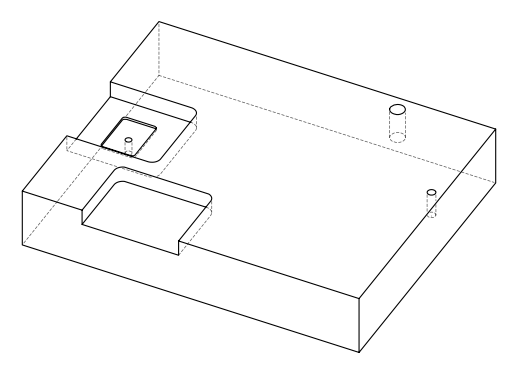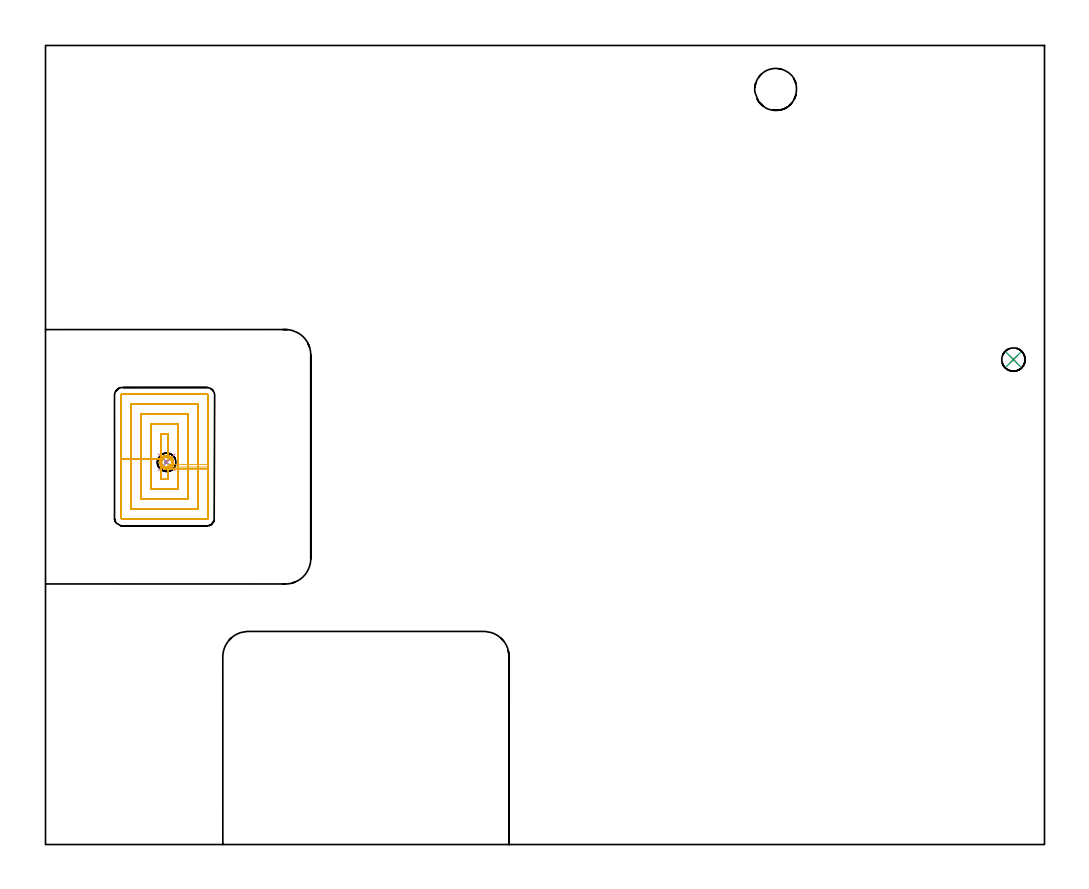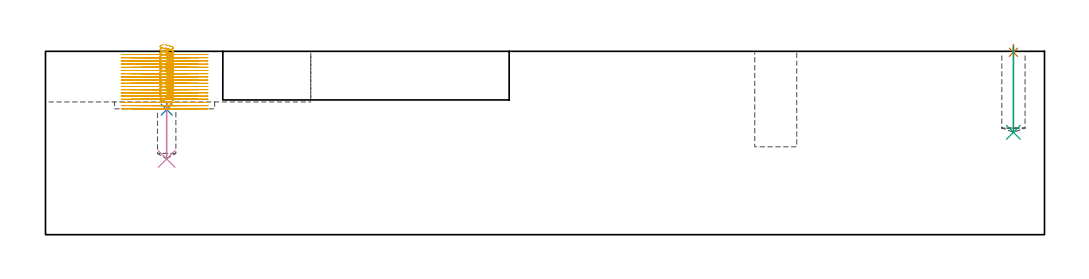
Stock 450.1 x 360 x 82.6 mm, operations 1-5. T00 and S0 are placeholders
(PLAN: 8 operations, 5 tool changes, 47.2 min)
(1 SPOT_DRILL | STEP1POCKET | NXT0321_9005460120000 | 0.03 min | 1 mm3)
(2 SPOT_DRILL_1 | STEP1POCKET_1 | NXT0321_9005460120000 | 0.03 min | 2802 mm3)
(3 DRILL_BLIND_HOLE_INTO_CENTER | STEP1POCKET | NXT0301_076 | 0.16 min | 3033 mm3)
(4 DRILL_BLIND_HOLE_INTO_CENTER_1 | STEP1POCKET_1 | UGT0301_200 | 0.11 min | 1156 mm3)
(5 MILL_RECTANGULAR_POCKET | POCKET_RECTANGULAR_STRAIGHT | NXT0201_008 | Follow Part, ap 1.5, ae 75% | 24.15 min | 69806 mm3)
(6 MILL_SLOT | SLOT_PARTIAL_RECTANGULAR | UGT0201_105 | Follow Part, ap 5.5, ae 75% | 12.59 min | 247063 mm3)
(7 MILL_SLOT_1 | SLOT_PARTIAL_RECTANGULAR_1 | UGT0201_105 | Follow Part, ap 5.5, ae 75% | 9.56 min | 270030 mm3)
(8 MILL_BLIND_HOLE_FROM_SOLID_MATERIAL | STEP1POCKET_2 | NXT0201_012 | Spiral | 0.56 min | 12014 mm3)
(TOOL NXT0321_9005460120000 | NC Spot Drill, 142deg, 12mm, Carbide, Uncoated | D12 PA142 FL30 Z2)
(TOOL NXT0301_076 | Carbide Drill 10.5mm [860.1-1050-032A1-MM 2214] | D10.5 PA140 FL55 Z2)
(TOOL UGT0301_200 | Twist Drill 8.3 mm | D8.3 PA118 FL72 Z2)
(TOOL NXT0201_008 | ENDMILL 6mm [2P460-0600-NA 1630] | D6 FL26 Z6)
(TOOL UGT0201_105 | End Mill 22 mm | D22 FL25 Z2)
(TOOL NXT0201_012 | ENDMILL 16mm [2P460-1600-NA 1630] | D16 FL38 Z6)
(OP 1 SPOT_DRILL)
G17 G21 G94 G90
T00 M6
G54
G17 G0 G90 X436.1 Y218.5 S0 M3
G43 Z92.6 H0
G94 G81 G98 Z82.148 F250. R85.6
G80
M5
M2
(OP 2 SPOT_DRILL_1)
G17 G21 G94 G90
T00 M6
G54
G17 G0 G90 X54.6 Y172.2 S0 M3
G43 Z92.6 H0
G94 G81 G98 Z56.343 F250. R59.7
G80
M5
M2
(OP 3 DRILL_BLIND_HOLE_INTO_CENTER)
G17 G21 G94 G90
T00 M6
G54
G17 G0 G90 X436.1 Y218.5 S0 M3
G43 Z92.6 H1
G94 G81 G98 Z46.1 F250. R84.6
G80
M5
M2
(OP 4 DRILL_BLIND_HOLE_INTO_CENTER_1)
G17 G21 G94 G90
T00 M6
G54
G17 G0 G90 X54.6 Y172.2 S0 M3
G43 Z92.6 H0
G94 G81 G98 Z34.1 F250. R58.7
G80
M5
M2
(OP 5 MILL_RECTANGULAR_POCKET)
G17 G21 G94 G90
T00 M6
G54
G17 G0 G90 X53.058 Y174.764 S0 M3
G43 Z92.6 H1
Z85.6
G94 G1 X52.988 Y174.726 Z85.579 F250.
X52.465 Y174.287 Z85.396
X52.04 Y173.76 Z85.214
X52.029 Y173.743 Z85.209
X51.869 Y173.426 Z85.114
X51.702 Y172.941 Z84.976
X51.623 Y172.495 Z84.855
X51.612 Y172.048 Z84.735
X51.669 Y171.602 Z84.615
X51.798 Y171.157 Z84.49
X52.007 Y170.714 Z84.359
X52.386 Y170.181 Z84.184
X52.411 Y170.153 Z84.174
X52.852 Y169.767 Z84.017
X53.399 Y169.459 Z83.849
X53.729 Y169.331 Z83.754
X54.26 Y169.228 Z83.609
X54.706 Y169.21 Z83.489
X55.175 Y169.263 Z83.363
X55.545 Y169.357 Z83.26
X56.075 Y169.597 Z83.105
X56.439 Y169.832 Z82.989
X56.924 Y170.308 Z82.806
X57.179 Y170.684 Z82.685
X57.402 Y171.157 Z82.545
X57.422 Y171.21 Z82.529
X57.439 Y171.264 Z82.514
X57.516 Y171.5 Z82.448
X57.593 Y172.026 Z82.305
X57.579 Y172.557 Z82.163
X57.474 Y173.078 Z82.021
X57.383 Y173.315 Z81.952
X57.066 Y173.9 Z81.774
X56.968 Y174.037 Z81.729
X56.739 Y174.297 Z81.636
X56.521 Y174.497 Z81.557
X56.13 Y174.778 Z81.428
X55.598 Y175.019 Z81.272
X55.2 Y175.127 Z81.161
Y184.9 F500.
X52.1
Y173.834
G0 X53.852 Y169.307 Z85.6
G1 X54.26 Y169.228 Z85.489 F250.
X54.706 Y169.21 Z85.369
X55.175 Y169.263 Z85.242
X55.545 Y169.357 Z85.14
X56.075 Y169.597 Z84.984
X56.439 Y169.832 Z84.868
X56.924 Y170.308 Z84.686
X57.179 Y170.684 Z84.565
X57.402 Y171.157 Z84.424
X57.422 Y171.21 Z84.409
X57.439 Y171.264 Z84.394
X57.516 Y171.5 Z84.327
X57.593 Y172.026 Z84.185
X57.579 Y172.557 Z84.043
X57.474 Y173.078 Z83.9
X57.383 Y173.315 Z83.832
X57.066 Y173.9 Z83.654
X56.968 Y174.037 Z83.609
X56.739 Y174.297 Z83.516
X56.521 Y174.497 Z83.437
X56.13 Y174.778 Z83.308
X55.598 Y175.019 Z83.151
X55.153 Y175.14 Z83.028
X54.63 Y175.198 Z82.887
X54.572 Z82.871
X54.302 Y175.18 Z82.799
X53.814 Y175.086 Z82.665
X53.338 Y174.913 Z82.53
X52.988 Y174.726 Z82.423
X52.465 Y174.287 Z82.24
X52.04 Y173.76 Z82.059
X52.029 Y173.743 Z82.054
X51.869 Y173.426 Z81.958
X51.702 Y172.941 Z81.821
X51.623 Y172.495 Z81.7
X51.612 Y172.048 Z81.58
X51.669 Y171.602 Z81.459
X51.798 Y171.157 Z81.335
X52.007 Y170.714 Z81.204
X52.1 Y170.583 Z81.161
Y164.5 F500.
X55.2
Y169.269
X59.7
Y189.4
X47.6
Y160.
X59.7
Y169.269
X64.2
Y193.9
X43.1
Y155.5
X64.2
Y169.269
X68.7
Y198.4
X38.6
Y151.
X68.7
Y169.269
X73.2
Y202.4
G3 X72.7 Y202.9 R0.5
G1 X34.6
G3 X34.1 Y202.4 R0.5
G1 Y147.
G3 X34.6 Y146.5 R0.5
G1 X72.7
G3 X73.2 Y147. R0.5
G1 Y169.269
Y170.269
G0 X53.852 Y169.307 Z84.161
G1 X54.26 Y169.228 Z84.05 F250.
X54.706 Y169.21 Z83.93
X55.175 Y169.263 Z83.804
X55.545 Y169.357 Z83.701
X56.075 Y169.597 Z83.545
X56.439 Y169.832 Z83.429
X56.924 Y170.308 Z83.247
X57.179 Y170.684 Z83.126
X57.402 Y171.157 Z82.985
X57.488 Y171.39 Z82.919
X57.588 Y171.952 Z82.766
X57.583 Y172.523 Z82.613
X57.472 Y173.084 Z82.46
X57.383 Y173.315 Z82.393
X57.066 Y173.9 Z82.215
X56.968 Y174.037 Z82.17
X56.739 Y174.297 Z82.077
X56.521 Y174.497 Z81.998
X56.13 Y174.778 Z81.869
X55.598 Y175.019 Z81.712
X55.153 Y175.14 Z81.589
X54.63 Y175.198 Z81.448
X54.571 Z81.432
X54.302 Y175.18 Z81.36
X53.814 Y175.086 Z81.227
X53.338 Y174.913 Z81.091
X52.988 Y174.726 Z80.984
X52.465 Y174.287 Z80.802
X52.04 Y173.76 Z80.62
X52.029 Y173.743 Z80.615
X51.869 Y173.426 Z80.52
X51.702 Y172.941 Z80.382
X51.623 Y172.495 Z80.261
X51.612 Y172.048 Z80.141
X51.669 Y171.602 Z80.021
X51.798 Y171.157 Z79.896
X52.007 Y170.714 Z79.765
X52.1 Y170.583 Z79.722
Y164.5 F500.
X55.2
Y169.269
G0 X53.058 Y174.764 Z84.161
G1 X52.988 Y174.726 Z84.14 F250.
X52.465 Y174.287 Z83.957
X52.04 Y173.76 Z83.775
X52.029 Y173.743 Z83.77
X51.869 Y173.426 Z83.675
X51.702 Y172.941 Z83.537
X51.623 Y172.495 Z83.416
X51.612 Y172.048 Z83.296
X51.669 Y171.602 Z83.176
X51.798 Y171.157 Z83.052
X52.007 Y170.714 Z82.92
X52.386 Y170.181 Z82.745
X52.411 Y170.153 Z82.735
X52.852 Y169.767 Z82.578
X53.399 Y169.459 Z82.41
X53.729 Y169.331 Z82.315
X54.26 Y169.228 Z82.17
X54.706 Y169.21 Z82.05
X55.175 Y169.263 Z81.924
X55.545 Y169.357 Z81.822
X56.075 Y169.597 Z81.666
X56.439 Y169.832 Z81.55
X56.924 Y170.308 Z81.368
X57.179 Y170.684 Z81.246
X57.402 Y171.157 Z81.106
X57.488 Y171.39 Z81.039
X57.588 Y171.952 Z80.886
X57.583 Y172.523 Z80.733
X57.472 Y173.084 Z80.58
X57.383 Y173.315 Z80.514
X57.066 Y173.9 Z80.335
X56.968 Y174.037 Z80.29
X56.739 Y174.297 Z80.197
X56.521 Y174.497 Z80.118
X56.13 Y174.778 Z79.989
X55.598 Y175.019 Z79.833
X55.2 Y175.127 Z79.722
Y184.9 F500.
X52.1
Y173.834
X47.6
Y160.
X59.7
Y189.4
X47.6
Y173.834
X43.1
Y155.5
X64.2
Y193.9
X43.1
Y173.834
X38.6
Y151.
X68.7
Y198.4
X38.6
Y173.834
X34.1
Y147.
G3 X34.6 Y146.5 R0.5
G1 X72.7
G3 X73.2 Y147. R0.5
G1 Y202.4
G3 X72.7 Y202.9 R0.5
G1 X34.6
G3 X34.1 Y202.4 R0.5
G1 Y173.834
Y172.834
G0 X53.852 Y169.307 Z82.722
G1 X54.26 Y169.228 Z82.611 F250.
X54.706 Y169.21 Z82.491
X55.175 Y169.263 Z82.365
X55.545 Y169.357 Z82.262
X56.075 Y169.597 Z82.107
X56.439 Y169.832 Z81.99
X56.924 Y170.308 Z81.808
X57.179 Y170.684 Z81.687
X57.402 Y171.157 Z81.547
X57.488 Y171.39 Z81.48
X57.588 Y171.952 Z81.327
X57.583 Y172.523 Z81.174
X57.472 Y173.084 Z81.021
X57.383 Y173.315 Z80.954
X57.066 Y173.9 Z80.776
X56.968 Y174.037 Z80.731
X56.739 Y174.297 Z80.638
X56.521 Y174.497 Z80.559
X56.13 Y174.778 Z80.43
X55.598 Y175.019 Z80.274
X55.153 Y175.14 Z80.15
X54.63 Y175.198 Z80.009
X54.571 Z79.993
X54.302 Y175.18 Z79.921
X53.814 Y175.086 Z79.788
X53.338 Y174.913 Z79.652
X52.988 Y174.726 Z79.546
X52.465 Y174.287 Z79.363
X52.04 Y173.76 Z79.181
X52.029 Y173.743 Z79.176
X51.869 Y173.426 Z79.081
X51.702 Y172.941 Z78.943
X51.623 Y172.495 Z78.822
X51.612 Y172.048 Z78.702
X51.669 Y171.602 Z78.582
X51.798 Y171.157 Z78.458
X52.007 Y170.714 Z78.326
X52.1 Y170.583 Z78.283
Y164.5 F500.
X55.2
Y169.269
G0 X53.058 Y174.764 Z82.722
G1 X52.988 Y174.726 Z82.701 F250.
X52.465 Y174.287 Z82.518
X52.04 Y173.76 Z82.336
X52.029 Y173.743 Z82.331
X51.869 Y173.426 Z82.236
X51.702 Y172.941 Z82.098
X51.623 Y172.495 Z81.977
X51.612 Y172.048 Z81.857
X51.669 Y171.602 Z81.737
X51.798 Y171.157 Z81.613
X52.007 Y170.714 Z81.481
X52.386 Y170.181 Z81.306
X52.411 Y170.153 Z81.296
X52.852 Y169.767 Z81.139
X53.399 Y169.459 Z80.971
X53.729 Y169.331 Z80.876
X54.26 Y169.228 Z80.731
X54.706 Y169.21 Z80.611
X55.175 Y169.263 Z80.485
X55.545 Y169.357 Z80.383
X56.075 Y169.597 Z80.227
X56.439 Y169.832 Z80.111
X56.924 Y170.308 Z79.929
X57.179 Y170.684 Z79.807
X57.402 Y171.157 Z79.667
X57.488 Y171.39 Z79.6
X57.588 Y171.952 Z79.447
X57.583 Y172.523 Z79.294
X57.472 Y173.084 Z79.141
X57.383 Y173.315 Z79.075
X57.066 Y173.9 Z78.897
X56.968 Y174.037 Z78.851
X56.739 Y174.297 Z78.759
X56.521 Y174.497 Z78.679
X56.13 Y174.778 Z78.55
X55.598 Y175.019 Z78.394
X55.2 Y175.127 Z78.283
Y184.9 F500.
X52.1
Y173.834
X47.6
Y160.
X59.7
Y189.4
X47.6
Y173.834
X43.1
Y155.5
X64.2
Y193.9
X43.1
Y173.834
X38.6
Y151.
X68.7
Y198.4
X38.6
Y173.834
X34.1
Y147.
G3 X34.6 Y146.5 R0.5
G1 X72.7
G3 X73.2 Y147. R0.5
G1 Y202.4
G3 X72.7 Y202.9 R0.5
G1 X34.6
G3 X34.1 Y202.4 R0.5
G1 Y173.834
Y172.834
G0 X53.852 Y169.307 Z81.283
G1 X54.26 Y169.228 Z81.172 F250.
X54.706 Y169.21 Z81.052
X55.175 Y169.263 Z80.926
X55.545 Y169.357 Z80.823
X56.075 Y169.597 Z80.668
X56.439 Y169.832 Z80.552
X56.924 Y170.308 Z80.37
X57.179 Y170.684 Z80.248
X57.402 Y171.157 Z80.108
X57.488 Y171.39 Z80.041
X57.588 Y171.952 Z79.888
X57.583 Y172.523 Z79.735
X57.472 Y173.084 Z79.582
X57.383 Y173.315 Z79.516
X57.066 Y173.9 Z79.337
X56.968 Y174.037 Z79.292
X56.739 Y174.297 Z79.199
X56.521 Y174.497 Z79.12
X56.13 Y174.778 Z78.991
X55.598 Y175.019 Z78.835
X55.153 Y175.14 Z78.711
X54.63 Y175.198 Z78.57
X54.572 Z78.554
X54.302 Y175.18 Z78.482
X53.814 Y175.086 Z78.349
X53.338 Y174.913 Z78.213
X52.988 Y174.726 Z78.107
X52.465 Y174.287 Z77.924
X52.04 Y173.76 Z77.742
X52.029 Y173.743 Z77.737
X51.869 Y173.426 Z77.642
X51.702 Y172.941 Z77.504
X51.623 Y172.495 Z77.383
X51.612 Y172.048 Z77.263
X51.669 Y171.602 Z77.143
X51.798 Y171.157 Z77.019
X52.007 Y170.714 Z76.887
X52.1 Y170.583 Z76.844
Y164.5 F500.
X55.2
Y169.269
G0 X53.058 Y174.764 Z81.283
G1 X52.988 Y174.726 Z81.262 F250.
X52.465 Y174.287 Z81.079
X52.04 Y173.76 Z80.898
X52.029 Y173.743 Z80.892
X51.869 Y173.426 Z80.797
X51.702 Y172.941 Z80.66
X51.623 Y172.495 Z80.538
X51.612 Y172.048 Z80.419
X51.669 Y171.602 Z80.298
X51.798 Y171.157 Z80.174
X52.007 Y170.714 Z80.042
X52.386 Y170.181 Z79.867
X52.411 Y170.153 Z79.857
X52.852 Y169.767 Z79.7
X53.399 Y169.459 Z79.532
X53.729 Y169.331 Z79.437
X54.26 Y169.228 Z79.292
X54.706 Y169.21 Z79.173
X55.175 Y169.263 Z79.046
X55.545 Y169.357 Z78.944
X56.075 Y169.597 Z78.788
X56.439 Y169.832 Z78.672
X56.924 Y170.308 Z78.49
X57.179 Y170.684 Z78.368
X57.402 Y171.157 Z78.228
X57.488 Y171.39 Z78.162
X57.588 Y171.952 Z78.008
X57.583 Y172.523 Z77.855
X57.472 Y173.084 Z77.702
X57.383 Y173.315 Z77.636
X57.066 Y173.9 Z77.458
X56.968 Y174.037 Z77.413
X56.739 Y174.297 Z77.32
X56.521 Y174.497 Z77.24
X56.13 Y174.778 Z77.111
X55.598 Y175.019 Z76.955
X55.2 Y175.127 Z76.844
Y184.9 F500.
X52.1
Y173.834
X47.6
Y160.
X59.7
Y189.4
X47.6
Y173.834
X43.1
Y155.5
X64.2
Y193.9
X43.1
Y173.834
X38.6
Y151.
X68.7
Y198.4
X38.6
Y173.834
X34.1
Y147.
G3 X34.6 Y146.5 R0.5
G1 X72.7
G3 X73.2 Y147. R0.5
G1 Y202.4
G3 X72.7 Y202.9 R0.5
G1 X34.6
G3 X34.1 Y202.4 R0.5
G1 Y173.834
Y172.834
G0 X53.058 Y174.764 Z79.844
G1 X52.988 Y174.726 Z79.823 F250.
X52.465 Y174.287 Z79.64
X52.04 Y173.76 Z79.459
X52.029 Y173.743 Z79.453
X51.869 Y173.426 Z79.358
X51.702 Y172.941 Z79.221
X51.623 Y172.495 Z79.099
X51.612 Y172.048 Z78.98
X51.669 Y171.602 Z78.859
X51.798 Y171.157 Z78.735
X52.007 Y170.714 Z78.604
X52.386 Y170.181 Z78.428
X52.411 Y170.153 Z78.418
X52.852 Y169.767 Z78.261
X53.399 Y169.459 Z78.093
X53.729 Y169.331 Z77.998
X54.26 Y169.228 Z77.853
X54.706 Y169.21 Z77.734
X55.175 Y169.263 Z77.607
X55.545 Y169.357 Z77.505
X56.075 Y169.597 Z77.349
X56.439 Y169.832 Z77.233
X56.924 Y170.308 Z77.051
X57.179 Y170.684 Z76.929
X57.402 Y171.157 Z76.789
X57.488 Y171.39 Z76.723
X57.588 Y171.952 Z76.57
X57.583 Y172.523 Z76.416
X57.472 Y173.084 Z76.263
X57.383 Y173.315 Z76.197
X57.066 Y173.9 Z76.019
X56.968 Y174.037 Z75.974
X56.739 Y174.297 Z75.881
X56.521 Y174.497 Z75.802
X56.13 Y174.778 Z75.672
X55.598 Y175.019 Z75.516
X55.2 Y175.127 Z75.405
Y184.9 F500.
X52.1
Y173.834
G0 X53.852 Y169.307 Z79.844
G1 X54.26 Y169.228 Z79.733 F250.
X54.706 Y169.21 Z79.613
X55.175 Y169.263 Z79.487
X55.545 Y169.357 Z79.385
X56.075 Y169.597 Z79.229
X56.439 Y169.832 Z79.113
X56.924 Y170.308 Z78.931
X57.179 Y170.684 Z78.809
X57.402 Y171.157 Z78.669
X57.488 Y171.39 Z78.602
X57.588 Y171.952 Z78.449
X57.583 Y172.523 Z78.296
X57.472 Y173.084 Z78.143
X57.383 Y173.315 Z78.077
X57.066 Y173.9 Z77.899
X56.968 Y174.037 Z77.853
X56.739 Y174.297 Z77.761
X56.521 Y174.497 Z77.681
X56.13 Y174.778 Z77.552
X55.598 Y175.019 Z77.396
X55.153 Y175.14 Z77.272
X54.63 Y175.198 Z77.131
X54.572 Z77.116
X54.302 Y175.18 Z77.043
X53.814 Y175.086 Z76.91
X53.338 Y174.913 Z76.774
X52.988 Y174.726 Z76.668
X52.465 Y174.287 Z76.485
X52.04 Y173.76 Z76.304
X52.029 Y173.743 Z76.298
X51.869 Y173.426 Z76.203
X51.702 Y172.941 Z76.066
X51.623 Y172.495 Z75.944
X51.612 Y172.048 Z75.824
X51.669 Y171.602 Z75.704
X51.798 Y171.157 Z75.58
X52.007 Y170.714 Z75.448
X52.1 Y170.583 Z75.405
Y164.5 F500.
X55.2
Y169.269
X59.7
Y189.4
X47.6
Y160.
X59.7
Y169.269
X64.2
Y193.9
X43.1
Y155.5
X64.2
Y169.269
X68.7
Y198.4
X38.6
Y151.
X68.7
Y169.269
X73.2
Y202.4
G3 X72.7 Y202.9 R0.5
G1 X34.6
G3 X34.1 Y202.4 R0.5
G1 Y147.
G3 X34.6 Y146.5 R0.5
G1 X72.7
G3 X73.2 Y147. R0.5
G1 Y169.269
Y170.269
G0 X53.852 Y169.307 Z78.405
G1 X54.26 Y169.228 Z78.294 F250.
X54.706 Y169.21 Z78.174
X55.175 Y169.263 Z78.048
X55.545 Y169.357 Z77.946
X56.075 Y169.597 Z77.79
X56.439 Y169.832 Z77.674
X56.924 Y170.308 Z77.492
X57.179 Y170.684 Z77.37
X57.402 Y171.157 Z77.23
X57.488 Y171.39 Z77.164
X57.588 Y171.952 Z77.01
X57.583 Y172.523 Z76.857
X57.472 Y173.084 Z76.704
X57.383 Y173.315 Z76.638
X57.066 Y173.9 Z76.46
X56.968 Y174.037 Z76.414
X56.739 Y174.297 Z76.322
X56.521 Y174.497 Z76.242
X56.13 Y174.778 Z76.113
X55.598 Y175.019 Z75.957
X55.153 Y175.14 Z75.833
X54.629 Y175.198 Z75.692
X54.573 Z75.677
X54.302 Y175.18 Z75.604
X53.814 Y175.086 Z75.471
X53.338 Y174.913 Z75.335
X52.988 Y174.726 Z75.229
X52.465 Y174.287 Z75.046
X52.04 Y173.76 Z74.865
X52.029 Y173.743 Z74.859
X51.869 Y173.426 Z74.764
X51.702 Y172.941 Z74.627
X51.623 Y172.495 Z74.505
X51.612 Y172.048 Z74.386
X51.669 Y171.602 Z74.265
X51.798 Y171.157 Z74.141
X52.007 Y170.714 Z74.01
X52.1 Y170.583 Z73.967
Y164.5 F500.
X55.2
Y169.269
G0 X53.058 Y174.764 Z78.405
G1 X52.988 Y174.726 Z78.384 F250.
X52.465 Y174.287 Z78.201
X52.04 Y173.76 Z78.02
X52.029 Y173.743 Z78.014
X51.869 Y173.426 Z77.919
X51.702 Y172.941 Z77.782
X51.623 Y172.495 Z77.66
X51.612 Y172.048 Z77.541
X51.669 Y171.602 Z77.42
X51.798 Y171.157 Z77.296
X52.007 Y170.714 Z77.165
X52.386 Y170.181 Z76.99
X52.411 Y170.153 Z76.98
X52.852 Y169.767 Z76.823
X53.399 Y169.459 Z76.654
X53.729 Y169.331 Z76.559
X54.26 Y169.228 Z76.414
X54.706 Y169.21 Z76.295
X55.175 Y169.263 Z76.168
X55.545 Y169.357 Z76.066
X56.075 Y169.597 Z75.91
X56.439 Y169.832 Z75.794
X56.924 Y170.308 Z75.612
X57.179 Y170.684 Z75.49
X57.402 Y171.157 Z75.35
X57.488 Y171.39 Z75.284
X57.588 Y171.952 Z75.131
X57.583 Y172.523 Z74.978
X57.472 Y173.084 Z74.824
X57.383 Y173.315 Z74.758
X57.066 Y173.9 Z74.58
X56.968 Y174.037 Z74.535
X56.739 Y174.297 Z74.442
X56.521 Y174.497 Z74.363
X56.13 Y174.778 Z74.234
X55.598 Y175.019 Z74.077
X55.2 Y175.127 Z73.967
Y184.9 F500.
X52.1
Y173.834
X47.6
Y160.
X59.7
Y189.4
X47.6
Y173.834
X43.1
Y155.5
X64.2
Y193.9
X43.1
Y173.834
X38.6
Y151.
X68.7
Y198.4
X38.6
Y173.834
X34.1
Y147.
G3 X34.6 Y146.5 R0.5
G1 X72.7
G3 X73.2 Y147. R0.5
G1 Y202.4
G3 X72.7 Y202.9 R0.5
G1 X34.6
G3 X34.1 Y202.4 R0.5
G1 Y173.834
Y172.834
G0 X53.852 Y169.307 Z76.967
G1 X54.26 Y169.228 Z76.855 F250.
X54.706 Y169.21 Z76.736
X55.175 Y169.263 Z76.609
X55.545 Y169.357 Z76.507
X56.075 Y169.597 Z76.351
X56.439 Y169.832 Z76.235
X56.924 Y170.308 Z76.053
X57.179 Y170.684 Z75.931
X57.402 Y171.157 Z75.791
X57.488 Y171.39 Z75.725
X57.588 Y171.952 Z75.572
X57.583 Y172.523 Z75.418
X57.472 Y173.084 Z75.265
X57.383 Y173.315 Z75.199
X57.066 Y173.9 Z75.021
X56.968 Y174.037 Z74.976
X56.739 Y174.297 Z74.883
X56.521 Y174.497 Z74.804
X56.13 Y174.778 Z74.674
X55.598 Y175.019 Z74.518
X55.153 Y175.14 Z74.394
X54.627 Y175.198 Z74.253
X54.575 Y175.199 Z74.239
X54.302 Y175.18 Z74.165
X53.814 Y175.086 Z74.032
X53.338 Y174.913 Z73.896
X52.988 Y174.726 Z73.79
X52.465 Y174.287 Z73.607
X52.04 Y173.76 Z73.426
X52.029 Y173.743 Z73.42
X51.869 Y173.426 Z73.325
X51.702 Y172.941 Z73.188
X51.623 Y172.495 Z73.066
X51.612 Y172.048 Z72.947
X51.669 Y171.602 Z72.826
X51.798 Y171.157 Z72.702
X52.007 Y170.714 Z72.571
X52.1 Y170.583 Z72.528
Y164.5 F500.
X55.2
Y169.269
G0 X53.058 Y174.764 Z76.967
G1 X52.988 Y174.726 Z76.945 F250.
X52.465 Y174.287 Z76.762
X52.04 Y173.76 Z76.581
X52.029 Y173.743 Z76.575
X51.869 Y173.426 Z76.48
X51.702 Y172.941 Z76.343
X51.623 Y172.495 Z76.222
X51.612 Y172.048 Z76.102
X51.669 Y171.602 Z75.981
X51.798 Y171.157 Z75.857
X52.007 Y170.714 Z75.726
X52.386 Y170.181 Z75.551
X52.411 Y170.153 Z75.541
X52.852 Y169.767 Z75.384
X53.399 Y169.459 Z75.215
X53.729 Y169.331 Z75.121
X54.26 Y169.228 Z74.976
X54.706 Y169.21 Z74.856
X55.175 Y169.263 Z74.729
X55.545 Y169.357 Z74.627
X56.075 Y169.597 Z74.471
X56.439 Y169.832 Z74.355
X56.924 Y170.308 Z74.173
X57.179 Y170.684 Z74.051
X57.402 Y171.157 Z73.911
X57.488 Y171.39 Z73.845
X57.588 Y171.952 Z73.692
X57.583 Y172.523 Z73.539
X57.472 Y173.084 Z73.386
X57.383 Y173.315 Z73.319
X57.066 Y173.9 Z73.141
X56.968 Y174.037 Z73.096
X56.739 Y174.297 Z73.003
X56.521 Y174.497 Z72.924
X56.13 Y174.778 Z72.795
X55.598 Y175.019 Z72.638
X55.2 Y175.127 Z72.528
Y184.9 F500.
X52.1
Y173.834
X47.6
Y160.
X59.7
Y189.4
X47.6
Y173.834
X43.1
Y155.5
X64.2
Y193.9
X43.1
Y173.834
X38.6
Y151.
X68.7
Y198.4
X38.6
Y173.834
X34.1
Y147.
G3 X34.6 Y146.5 R0.5
G1 X72.7
G3 X73.2 Y147. R0.5
G1 Y202.4
G3 X72.7 Y202.9 R0.5
G1 X34.6
G3 X34.1 Y202.4 R0.5
G1 Y173.834
Y172.834
G0 X53.852 Y169.307 Z75.528
G1 X54.26 Y169.228 Z75.416 F250.
X54.706 Y169.21 Z75.297
X55.175 Y169.263 Z75.17
X55.545 Y169.357 Z75.068
X56.075 Y169.597 Z74.912
X56.439 Y169.832 Z74.796
X56.924 Y170.308 Z74.614
X57.179 Y170.684 Z74.492
X57.402 Y171.157 Z74.352
X57.488 Y171.39 Z74.286
X57.588 Y171.952 Z74.133
X57.583 Y172.523 Z73.98
X57.472 Y173.084 Z73.826
X57.383 Y173.315 Z73.76
X57.066 Y173.9 Z73.582
X56.968 Y174.037 Z73.537
X56.739 Y174.297 Z73.444
X56.521 Y174.497 Z73.365
X56.13 Y174.778 Z73.235
X55.598 Y175.019 Z73.079
X55.153 Y175.14 Z72.955
X54.626 Y175.199 Z72.813
X54.576 Z72.8
X54.302 Y175.18 Z72.726
X53.814 Y175.086 Z72.593
X53.338 Y174.913 Z72.457
X52.988 Y174.726 Z72.351
X52.465 Y174.287 Z72.168
X52.04 Y173.76 Z71.987
X52.029 Y173.743 Z71.981
X51.869 Y173.426 Z71.886
X51.702 Y172.941 Z71.749
X51.623 Y172.495 Z71.627
X51.612 Y172.048 Z71.508
X51.669 Y171.602 Z71.387
X51.798 Y171.157 Z71.263
X52.007 Y170.714 Z71.132
X52.1 Y170.583 Z71.089
Y164.5 F500.
X55.2
Y169.269
G0 X53.058 Y174.764 Z75.528
G1 X52.988 Y174.726 Z75.506 F250.
X52.465 Y174.287 Z75.323
X52.04 Y173.76 Z75.142
X52.029 Y173.743 Z75.137
X51.869 Y173.426 Z75.041
X51.702 Y172.941 Z74.904
X51.623 Y172.495 Z74.783
X51.612 Y172.048 Z74.663
X51.669 Y171.602 Z74.542
X51.798 Y171.157 Z74.418
X52.007 Y170.714 Z74.287
X52.386 Y170.181 Z74.112
X52.411 Y170.153 Z74.102
X52.852 Y169.767 Z73.945
X53.399 Y169.459 Z73.777
X53.729 Y169.331 Z73.682
X54.26 Y169.228 Z73.537
X54.706 Y169.21 Z73.417
X55.175 Y169.263 Z73.291
X55.545 Y169.357 Z73.188
X56.075 Y169.597 Z73.032
X56.439 Y169.832 Z72.916
X56.924 Y170.308 Z72.734
X57.179 Y170.684 Z72.613
X57.402 Y171.157 Z72.472
X57.488 Y171.39 Z72.406
X57.588 Y171.952 Z72.253
X57.583 Y172.523 Z72.1
X57.472 Y173.084 Z71.947
X57.383 Y173.315 Z71.88
X57.066 Y173.9 Z71.702
X56.968 Y174.037 Z71.657
X56.739 Y174.297 Z71.564
X56.521 Y174.497 Z71.485
X56.13 Y174.778 Z71.356
X55.598 Y175.019 Z71.199
X55.2 Y175.127 Z71.089
Y184.9 F500.
X52.1
Y173.834
X47.6
Y160.
X59.7
Y189.4
X47.6
Y173.834
X43.1
Y155.5
X64.2
Y193.9
X43.1
Y173.834
X38.6
Y151.
X68.7
Y198.4
X38.6
Y173.834
X34.1
Y147.
G3 X34.6 Y146.5 R0.5
G1 X72.7
G3 X73.2 Y147. R0.5
G1 Y202.4
G3 X72.7 Y202.9 R0.5
G1 X34.6
G3 X34.1 Y202.4 R0.5
G1 Y173.834
Y172.834
G0 X53.852 Y169.307 Z74.089
G1 X54.26 Y169.228 Z73.978 F250.
X54.706 Y169.21 Z73.858
X55.175 Y169.263 Z73.731
X55.545 Y169.357 Z73.629
X56.075 Y169.597 Z73.473
X56.439 Y169.832 Z73.357
X56.924 Y170.308 Z73.175
X57.179 Y170.684 Z73.053
X57.402 Y171.157 Z72.913
X57.488 Y171.39 Z72.847
X57.588 Y171.952 Z72.694
X57.583 Y172.523 Z72.541
X57.472 Y173.084 Z72.388
X57.383 Y173.315 Z72.321
X57.066 Y173.9 Z72.143
X56.968 Y174.037 Z72.098
X56.739 Y174.297 Z72.005
X56.521 Y174.497 Z71.926
X56.13 Y174.778 Z71.797
X55.598 Y175.019 Z71.64
X55.153 Y175.14 Z71.517
X54.629 Y175.198 Z71.375
X54.572 Z71.36
X54.302 Y175.18 Z71.287
X53.814 Y175.086 Z71.154
X53.338 Y174.913 Z71.019
X52.988 Y174.726 Z70.912
X52.465 Y174.287 Z70.729
X52.04 Y173.76 Z70.548
X52.029 Y173.743 Z70.543
X51.869 Y173.426 Z70.447
X51.702 Y172.941 Z70.31
X51.623 Y172.495 Z70.189
X51.612 Y172.048 Z70.069
X51.669 Y171.602 Z69.948
X51.798 Y171.157 Z69.824
X52.007 Y170.714 Z69.693
X52.1 Y170.583 Z69.65
Y164.5 F500.
X55.2
Y169.269
G0 X53.058 Y174.764 Z74.089
G1 X52.988 Y174.726 Z74.067 F250.
X52.465 Y174.287 Z73.885
X52.04 Y173.76 Z73.703
X52.029 Y173.743 Z73.698
X51.869 Y173.426 Z73.602
X51.702 Y172.941 Z73.465
X51.623 Y172.495 Z73.344
X51.612 Y172.048 Z73.224
X51.669 Y171.602 Z73.104
X51.798 Y171.157 Z72.979
X52.007 Y170.714 Z72.848
X52.386 Y170.181 Z72.673
X52.411 Y170.153 Z72.663
X52.852 Y169.767 Z72.506
X53.399 Y169.459 Z72.338
X53.729 Y169.331 Z72.243
X54.26 Y169.228 Z72.098
X54.706 Y169.21 Z71.978
X55.175 Y169.263 Z71.852
X55.545 Y169.357 Z71.749
X56.075 Y169.597 Z71.594
X56.439 Y169.832 Z71.477
X56.924 Y170.308 Z71.295
X57.179 Y170.684 Z71.174
X57.402 Y171.157 Z71.034
X57.488 Y171.39 Z70.967
X57.588 Y171.952 Z70.814
X57.583 Y172.523 Z70.661
X57.472 Y173.084 Z70.508
X57.383 Y173.315 Z70.441
X57.066 Y173.9 Z70.263
X56.968 Y174.037 Z70.218
X56.739 Y174.297 Z70.125
X56.521 Y174.497 Z70.046
X56.13 Y174.778 Z69.917
X55.598 Y175.019 Z69.76
X55.2 Y175.127 Z69.65
Y184.9 F500.
X52.1
Y173.834
X47.6
Y160.
X59.7
Y189.4
X47.6
Y173.834
X43.1
Y155.5
X64.2
Y193.9
X43.1
Y173.834
X38.6
Y151.
X68.7
Y198.4
X38.6
Y173.834
X34.1
Y147.
G3 X34.6 Y146.5 R0.5
G1 X72.7
G3 X73.2 Y147. R0.5
G1 Y202.4
G3 X72.7 Y202.9 R0.5
G1 X34.6
G3 X34.1 Y202.4 R0.5
G1 Y173.834
Y172.834
G0 X53.852 Y169.307 Z72.65
G1 X54.26 Y169.228 Z72.539 F250.
X54.706 Y169.21 Z72.419
X55.175 Y169.263 Z72.292
X55.545 Y169.357 Z72.19
X56.075 Y169.597 Z72.034
X56.439 Y169.832 Z71.918
X56.924 Y170.308 Z71.736
X57.179 Y170.684 Z71.615
X57.402 Y171.157 Z71.474
X57.488 Y171.39 Z71.408
X57.588 Y171.952 Z71.255
X57.583 Y172.523 Z71.102
X57.472 Y173.084 Z70.949
X57.383 Y173.315 Z70.882
X57.066 Y173.9 Z70.704
X56.968 Y174.037 Z70.659
X56.739 Y174.297 Z70.566
X56.521 Y174.497 Z70.487
X56.13 Y174.778 Z70.358
X55.598 Y175.019 Z70.201
X55.153 Y175.14 Z70.078
X54.63 Y175.198 Z69.937
X54.572 Z69.921
X54.302 Y175.18 Z69.849
X53.814 Y175.086 Z69.715
X53.338 Y174.913 Z69.58
X52.988 Y174.726 Z69.473
X52.465 Y174.287 Z69.291
X52.04 Y173.76 Z69.109
X52.029 Y173.743 Z69.104
X51.869 Y173.426 Z69.008
X51.702 Y172.941 Z68.871
X51.623 Y172.495 Z68.75
X51.612 Y172.048 Z68.63
X51.669 Y171.602 Z68.51
X51.798 Y171.157 Z68.385
X52.007 Y170.714 Z68.254
X52.1 Y170.583 Z68.211
Y164.5 F500.
X55.2
Y169.269
G0 X53.058 Y174.764 Z72.65
G1 X52.988 Y174.726 Z72.629 F250.
X52.465 Y174.287 Z72.446
X52.04 Y173.76 Z72.264
X52.029 Y173.743 Z72.259
X51.869 Y173.426 Z72.164
X51.702 Y172.941 Z72.026
X51.623 Y172.495 Z71.905
X51.612 Y172.048 Z71.785
X51.669 Y171.602 Z71.665
X51.798 Y171.157 Z71.54
X52.007 Y170.714 Z71.409
X52.386 Y170.181 Z71.234
X52.411 Y170.153 Z71.224
X52.852 Y169.767 Z71.067
X53.399 Y169.459 Z70.899
X53.729 Y169.331 Z70.804
X54.26 Y169.228 Z70.659
X54.706 Y169.21 Z70.539
X55.175 Y169.263 Z70.413
X55.545 Y169.357 Z70.31
X56.075 Y169.597 Z70.155
X56.439 Y169.832 Z70.039
X56.924 Y170.308 Z69.857
X57.179 Y170.684 Z69.735
X57.402 Y171.157 Z69.595
X57.488 Y171.39 Z69.528
X57.588 Y171.952 Z69.375
X57.583 Y172.523 Z69.222
X57.472 Y173.084 Z69.069
X57.383 Y173.315 Z69.003
X57.066 Y173.9 Z68.824
X56.968 Y174.037 Z68.779
X56.739 Y174.297 Z68.686
X56.521 Y174.497 Z68.607
X56.13 Y174.778 Z68.478
X55.598 Y175.019 Z68.322
X55.2 Y175.127 Z68.211
Y184.9 F500.
X52.1
Y173.834
X47.6
Y160.
X59.7
Y189.4
X47.6
Y173.834
X43.1
Y155.5
X64.2
Y193.9
X43.1
Y173.834
X38.6
Y151.
X68.7
Y198.4
X38.6
Y173.834
X34.1
Y147.
G3 X34.6 Y146.5 R0.5
G1 X72.7
G3 X73.2 Y147. R0.5
G1 Y202.4
G3 X72.7 Y202.9 R0.5
G1 X34.6
G3 X34.1 Y202.4 R0.5
G1 Y173.834
Y172.834
G0 X53.852 Y169.307 Z71.211
G1 X54.26 Y169.228 Z71.1 F250.
X54.706 Y169.21 Z70.98
X55.175 Y169.263 Z70.854
X55.545 Y169.357 Z70.751
X56.075 Y169.597 Z70.595
X56.439 Y169.832 Z70.479
X56.924 Y170.308 Z70.297
X57.179 Y170.684 Z70.176
X57.402 Y171.157 Z70.036
X57.488 Y171.39 Z69.969
X57.588 Y171.952 Z69.816
X57.583 Y172.523 Z69.663
X57.472 Y173.084 Z69.51
X57.383 Y173.315 Z69.443
X57.066 Y173.9 Z69.265
X56.968 Y174.037 Z69.22
X56.739 Y174.297 Z69.127
X56.521 Y174.497 Z69.048
X56.13 Y174.778 Z68.919
X55.598 Y175.019 Z68.762
X55.153 Y175.14 Z68.639
X54.63 Y175.198 Z68.498
X54.572 Z68.482
X54.302 Y175.18 Z68.41
X53.814 Y175.086 Z68.277
X53.338 Y174.913 Z68.141
X52.988 Y174.726 Z68.035
X52.465 Y174.287 Z67.852
X52.04 Y173.76 Z67.67
X52.029 Y173.743 Z67.665
X51.869 Y173.426 Z67.57
X51.702 Y172.941 Z67.432
X51.623 Y172.495 Z67.311
X51.612 Y172.048 Z67.191
X51.669 Y171.602 Z67.071
X51.798 Y171.157 Z66.946
X52.007 Y170.714 Z66.815
X52.1 Y170.583 Z66.772
Y164.5 F500.
X55.2
Y169.269
G0 X53.058 Y174.764 Z71.211
G1 X52.988 Y174.726 Z71.19 F250.
X52.465 Y174.287 Z71.007
X52.04 Y173.76 Z70.825
X52.029 Y173.743 Z70.82
X51.869 Y173.426 Z70.725
X51.702 Y172.941 Z70.587
X51.623 Y172.495 Z70.466
X51.612 Y172.048 Z70.346
X51.669 Y171.602 Z70.226
X51.798 Y171.157 Z70.102
X52.007 Y170.714 Z69.97
X52.386 Y170.181 Z69.795
X52.411 Y170.153 Z69.785
X52.852 Y169.767 Z69.628
X53.399 Y169.459 Z69.46
X53.729 Y169.331 Z69.365
X54.26 Y169.228 Z69.22
X54.706 Y169.21 Z69.1
X55.175 Y169.263 Z68.974
X55.545 Y169.357 Z68.872
X56.075 Y169.597 Z68.716
X56.439 Y169.832 Z68.6
X56.924 Y170.308 Z68.418
X57.179 Y170.684 Z68.296
X57.402 Y171.157 Z68.156
X57.488 Y171.39 Z68.089
X57.588 Y171.952 Z67.936
X57.583 Y172.523 Z67.783
X57.472 Y173.084 Z67.63
X57.383 Y173.315 Z67.564
X57.066 Y173.9 Z67.385
X56.968 Y174.037 Z67.34
X56.739 Y174.297 Z67.248
X56.521 Y174.497 Z67.168
X56.13 Y174.778 Z67.039
X55.598 Y175.019 Z66.883
X55.2 Y175.127 Z66.772
Y184.9 F500.
X52.1
Y173.834
X47.6
Y160.
X59.7
Y189.4
X47.6
Y173.834
X43.1
Y155.5
X64.2
Y193.9
X43.1
Y173.834
X38.6
Y151.
X68.7
Y198.4
X38.6
Y173.834
X34.1
Y147.
G3 X34.6 Y146.5 R0.5
G1 X72.7
G3 X73.2 Y147. R0.5
G1 Y202.4
G3 X72.7 Y202.9 R0.5
G1 X34.6
G3 X34.1 Y202.4 R0.5
G1 Y173.834
Y172.834
G0 X53.852 Y169.307 Z69.772
G1 X54.26 Y169.228 Z69.661 F250.
X54.706 Y169.21 Z69.541
X55.175 Y169.263 Z69.415
X55.545 Y169.357 Z69.312
X56.075 Y169.597 Z69.157
X56.439 Y169.832 Z69.041
X56.924 Y170.308 Z68.858
X57.179 Y170.684 Z68.737
X57.402 Y171.157 Z68.597
X57.488 Y171.39 Z68.53
X57.588 Y171.952 Z68.377
X57.583 Y172.523 Z68.224
X57.472 Y173.084 Z68.071
X57.383 Y173.315 Z68.004
X57.066 Y173.9 Z67.826
X56.968 Y174.037 Z67.781
X56.739 Y174.297 Z67.688
X56.521 Y174.497 Z67.609
X56.13 Y174.778 Z67.48
X55.598 Y175.019 Z67.324
X55.153 Y175.14 Z67.2
X54.63 Y175.198 Z67.059
X54.572 Z67.043
X54.302 Y175.18 Z66.971
X53.814 Y175.086 Z66.838
X53.338 Y174.913 Z66.702
X52.988 Y174.726 Z66.596
X52.465 Y174.287 Z66.413
X52.04 Y173.76 Z66.231
X52.029 Y173.743 Z66.226
X51.869 Y173.426 Z66.131
X51.702 Y172.941 Z65.993
X51.623 Y172.495 Z65.872
X51.612 Y172.048 Z65.752
X51.669 Y171.602 Z65.632
X51.798 Y171.157 Z65.508
X52.007 Y170.714 Z65.376
X52.1 Y170.583 Z65.333
Y164.5 F500.
X55.2
Y169.269
G0 X53.058 Y174.764 Z69.772
G1 X52.988 Y174.726 Z69.751 F250.
X52.465 Y174.287 Z69.568
X52.04 Y173.76 Z69.387
X52.029 Y173.743 Z69.381
X51.869 Y173.426 Z69.286
X51.702 Y172.941 Z69.148
X51.623 Y172.495 Z69.027
X51.612 Y172.048 Z68.907
X51.669 Y171.602 Z68.787
X51.798 Y171.157 Z68.663
X52.007 Y170.714 Z68.531
X52.386 Y170.181 Z68.356
X52.411 Y170.153 Z68.346
X52.852 Y169.767 Z68.189
X53.399 Y169.459 Z68.021
X53.729 Y169.331 Z67.926
X54.26 Y169.228 Z67.781
X54.706 Y169.21 Z67.661
X55.175 Y169.263 Z67.535
X55.545 Y169.357 Z67.433
X56.075 Y169.597 Z67.277
X56.439 Y169.832 Z67.161
X56.924 Y170.308 Z66.979
X57.179 Y170.684 Z66.857
X57.402 Y171.157 Z66.717
X57.488 Y171.39 Z66.651
X57.588 Y171.952 Z66.497
X57.583 Y172.523 Z66.344
X57.472 Y173.084 Z66.191
X57.383 Y173.315 Z66.125
X57.066 Y173.9 Z65.947
X56.968 Y174.037 Z65.901
X56.739 Y174.297 Z65.809
X56.521 Y174.497 Z65.729
X56.13 Y174.778 Z65.6
X55.598 Y175.019 Z65.444
X55.2 Y175.127 Z65.333
Y184.9 F500.
X52.1
Y173.834
X47.6
Y160.
X59.7
Y189.4
X47.6
Y173.834
X43.1
Y155.5
X64.2
Y193.9
X43.1
Y173.834
X38.6
Y151.
X68.7
Y198.4
X38.6
Y173.834
X34.1
Y147.
G3 X34.6 Y146.5 R0.5
G1 X72.7
G3 X73.2 Y147. R0.5
G1 Y202.4
G3 X72.7 Y202.9 R0.5
G1 X34.6
G3 X34.1 Y202.4 R0.5
G1 Y173.834
Y172.834
G0 X53.852 Y169.307 Z68.333
G1 X54.26 Y169.228 Z68.222 F250.
X54.706 Y169.21 Z68.102
X55.175 Y169.263 Z67.976
X55.545 Y169.357 Z67.874
X56.075 Y169.597 Z67.718
X56.439 Y169.832 Z67.602
X56.924 Y170.308 Z67.42
X57.179 Y170.684 Z67.298
X57.402 Y171.157 Z67.158
X57.488 Y171.39 Z67.091
X57.588 Y171.952 Z66.938
X57.583 Y172.523 Z66.785
X57.472 Y173.084 Z66.632
X57.383 Y173.315 Z66.566
X57.066 Y173.9 Z66.387
X56.968 Y174.037 Z66.342
X56.739 Y174.297 Z66.249
X56.521 Y174.497 Z66.17
X56.13 Y174.778 Z66.041
X55.598 Y175.019 Z65.885
X55.153 Y175.14 Z65.761
X54.63 Y175.198 Z65.62
X54.572 Z65.604
X54.302 Y175.18 Z65.532
X53.814 Y175.086 Z65.399
X53.338 Y174.913 Z65.263
X52.988 Y174.726 Z65.157
X52.465 Y174.287 Z64.974
X52.04 Y173.76 Z64.793
X52.029 Y173.743 Z64.787
X51.869 Y173.426 Z64.692
X51.702 Y172.941 Z64.554
X51.623 Y172.495 Z64.433
X51.612 Y172.048 Z64.313
X51.669 Y171.602 Z64.193
X51.798 Y171.157 Z64.069
X52.007 Y170.714 Z63.937
X52.1 Y170.583 Z63.894
Y164.5 F500.
X55.2
Y169.269
G0 X53.058 Y174.764 Z68.333
G1 X52.988 Y174.726 Z68.312 F250.
X52.465 Y174.287 Z68.129
X52.04 Y173.76 Z67.948
X52.029 Y173.743 Z67.942
X51.869 Y173.426 Z67.847
X51.702 Y172.941 Z67.71
X51.623 Y172.495 Z67.588
X51.612 Y172.048 Z67.469
X51.669 Y171.602 Z67.348
X51.798 Y171.157 Z67.224
X52.007 Y170.714 Z67.092
X52.386 Y170.181 Z66.917
X52.411 Y170.153 Z66.907
X52.852 Y169.767 Z66.75
X53.399 Y169.459 Z66.582
X53.729 Y169.331 Z66.487
X54.26 Y169.228 Z66.342
X54.706 Y169.21 Z66.223
X55.175 Y169.263 Z66.096
X55.545 Y169.357 Z65.994
X56.075 Y169.597 Z65.838
X56.439 Y169.832 Z65.722
X56.924 Y170.308 Z65.54
X57.179 Y170.684 Z65.418
X57.402 Y171.157 Z65.278
X57.488 Y171.39 Z65.212
X57.588 Y171.952 Z65.059
X57.583 Y172.523 Z64.905
X57.472 Y173.084 Z64.752
X57.383 Y173.315 Z64.686
X57.066 Y173.9 Z64.508
X56.968 Y174.037 Z64.463
X56.739 Y174.297 Z64.37
X56.521 Y174.497 Z64.29
X56.13 Y174.778 Z64.161
X55.598 Y175.019 Z64.005
X55.2 Y175.127 Z63.894
Y184.9 F500.
X52.1
Y173.834
X47.6
Y160.
X59.7
Y189.4
X47.6
Y173.834
X43.1
Y155.5
X64.2
Y193.9
X43.1
Y173.834
X38.6
Y151.
X68.7
Y198.4
X38.6
Y173.834
X34.1
Y147.
G3 X34.6 Y146.5 R0.5
G1 X72.7
G3 X73.2 Y147. R0.5
G1 Y202.4
G3 X72.7 Y202.9 R0.5
G1 X34.6
G3 X34.1 Y202.4 R0.5
G1 Y173.834
Y172.834
G0 X53.852 Y169.307 Z66.894
G1 X54.26 Y169.228 Z66.783 F250.
X54.706 Y169.21 Z66.663
X55.175 Y169.263 Z66.537
X55.545 Y169.357 Z66.435
X56.075 Y169.597 Z66.279
X56.439 Y169.832 Z66.163
X56.924 Y170.308 Z65.981
X57.179 Y170.684 Z65.859
X57.402 Y171.157 Z65.719
X57.488 Y171.39 Z65.652
X57.588 Y171.952 Z65.499
X57.583 Y172.523 Z65.346
X57.472 Y173.084 Z65.193
X57.383 Y173.315 Z65.127
X57.066 Y173.9 Z64.949
X56.968 Y174.037 Z64.903
X56.739 Y174.297 Z64.811
X56.521 Y174.497 Z64.731
X56.13 Y174.778 Z64.602
X55.598 Y175.019 Z64.446
X55.153 Y175.14 Z64.322
X54.63 Y175.198 Z64.181
X54.572 Z64.166
X54.302 Y175.18 Z64.093
X53.814 Y175.086 Z63.96
X53.338 Y174.913 Z63.824
X52.988 Y174.726 Z63.718
X52.465 Y174.287 Z63.535
X52.04 Y173.76 Z63.354
X52.029 Y173.743 Z63.348
X51.869 Y173.426 Z63.253
X51.702 Y172.941 Z63.116
X51.623 Y172.495 Z62.994
X51.612 Y172.048 Z62.875
X51.669 Y171.602 Z62.754
X51.798 Y171.157 Z62.63
X52.007 Y170.714 Z62.498
X52.1 Y170.583 Z62.456
Y164.5 F500.
X55.2
Y169.269
G0 X53.058 Y174.764 Z66.894
G1 X52.988 Y174.726 Z66.873 F250.
X52.465 Y174.287 Z66.69
X52.04 Y173.76 Z66.509
X52.029 Y173.743 Z66.503
X51.869 Y173.426 Z66.408
X51.702 Y172.941 Z66.271
X51.623 Y172.495 Z66.149
X51.612 Y172.048 Z66.03
X51.669 Y171.602 Z65.909
X51.798 Y171.157 Z65.785
X52.007 Y170.714 Z65.654
X52.386 Y170.181 Z65.478
X52.411 Y170.153 Z65.469
X52.852 Y169.767 Z65.311
X53.399 Y169.459 Z65.143
X53.729 Y169.331 Z65.048
X54.26 Y169.228 Z64.903
X54.706 Y169.21 Z64.784
X55.175 Y169.263 Z64.657
X55.545 Y169.357 Z64.555
X56.075 Y169.597 Z64.399
X56.439 Y169.832 Z64.283
X56.924 Y170.308 Z64.101
X57.179 Y170.684 Z63.979
X57.402 Y171.157 Z63.839
X57.488 Y171.39 Z63.773
X57.588 Y171.952 Z63.62
X57.583 Y172.523 Z63.467
X57.472 Y173.084 Z63.313
X57.383 Y173.315 Z63.247
X57.066 Y173.9 Z63.069
X56.968 Y174.037 Z63.024
X56.739 Y174.297 Z62.931
X56.521 Y174.497 Z62.852
X56.13 Y174.778 Z62.722
X55.598 Y175.019 Z62.566
X55.2 Y175.127 Z62.456
Y184.9 F500.
X52.1
Y173.834
X47.6
Y160.
X59.7
Y189.4
X47.6
Y173.834
X43.1
Y155.5
X64.2
Y193.9
X43.1
Y173.834
X38.6
Y151.
X68.7
Y198.4
X38.6
Y173.834
X34.1
Y147.
G3 X34.6 Y146.5 R0.5
G1 X72.7
G3 X73.2 Y147. R0.5
G1 Y202.4
G3 X72.7 Y202.9 R0.5
G1 X34.6
G3 X34.1 Y202.4 R0.5
G1 Y173.834
Y172.834
G0 X53.058 Y174.764 Z65.456
G1 X52.988 Y174.726 Z65.434 F250.
X52.465 Y174.287 Z65.251
X52.04 Y173.76 Z65.07
X52.029 Y173.743 Z65.064
X51.869 Y173.426 Z64.969
X51.702 Y172.941 Z64.832
X51.623 Y172.495 Z64.71
X51.612 Y172.048 Z64.591
X51.669 Y171.602 Z64.47
X51.798 Y171.157 Z64.346
X52.007 Y170.714 Z64.215
X52.386 Y170.181 Z64.04
X52.411 Y170.153 Z64.03
X52.852 Y169.767 Z63.873
X53.399 Y169.459 Z63.704
X53.729 Y169.331 Z63.609
X54.26 Y169.228 Z63.465
X54.706 Y169.21 Z63.345
X55.175 Y169.263 Z63.218
X55.545 Y169.357 Z63.116
X56.075 Y169.597 Z62.96
X56.439 Y169.832 Z62.844
X56.924 Y170.308 Z62.662
X57.179 Y170.684 Z62.54
X57.402 Y171.157 Z62.4
X57.488 Y171.39 Z62.334
X57.588 Y171.952 Z62.181
X57.583 Y172.523 Z62.028
X57.472 Y173.084 Z61.875
X57.383 Y173.315 Z61.808
X57.066 Y173.9 Z61.63
X56.968 Y174.037 Z61.585
X56.739 Y174.297 Z61.492
X56.521 Y174.497 Z61.413
X56.13 Y174.778 Z61.284
X55.598 Y175.019 Z61.127
X55.2 Y175.127 Z61.017
Y184.9 F500.
X52.1
Y173.834
G0 X53.852 Y169.307 Z65.456
G1 X54.26 Y169.228 Z65.344 F250.
X54.706 Y169.21 Z65.225
X55.175 Y169.263 Z65.098
X55.545 Y169.357 Z64.996
X56.075 Y169.597 Z64.84
X56.439 Y169.832 Z64.724
X56.924 Y170.308 Z64.542
X57.179 Y170.684 Z64.42
X57.402 Y171.157 Z64.28
X57.488 Y171.39 Z64.214
X57.588 Y171.952 Z64.06
X57.583 Y172.523 Z63.907
X57.472 Y173.084 Z63.754
X57.383 Y173.315 Z63.688
X57.066 Y173.9 Z63.51
X56.968 Y174.037 Z63.465
X56.739 Y174.297 Z63.372
X56.521 Y174.497 Z63.292
X56.13 Y174.778 Z63.163
X55.598 Y175.019 Z63.007
X55.153 Y175.14 Z62.883
X54.628 Y175.198 Z62.742
X54.573 Z62.727
X54.302 Y175.18 Z62.654
X53.814 Y175.086 Z62.521
X53.338 Y174.913 Z62.385
X52.988 Y174.726 Z62.279
X52.465 Y174.287 Z62.096
X52.04 Y173.76 Z61.915
X52.029 Y173.743 Z61.909
X51.869 Y173.426 Z61.814
X51.702 Y172.941 Z61.677
X51.623 Y172.495 Z61.555
X51.612 Y172.048 Z61.436
X51.669 Y171.602 Z61.315
X51.798 Y171.157 Z61.191
X52.007 Y170.714 Z61.06
X52.1 Y170.583 Z61.017
Y164.5 F500.
X55.2
Y169.269
X59.7
Y189.4
X47.6
Y160.
X59.7
Y169.269
X64.2
Y193.9
X43.1
Y155.5
X64.2
Y169.269
X68.7
Y198.4
X38.6
Y151.
X68.7
Y169.269
X73.2
Y202.4
G3 X72.7 Y202.9 R0.5
G1 X34.6
G3 X34.1 Y202.4 R0.5
G1 Y147.
G3 X34.6 Y146.5 R0.5
G1 X72.7
G3 X73.2 Y147. R0.5
G1 Y169.269
Y170.269
G0 X53.852 Y169.307 Z64.017
G1 X54.26 Y169.228 Z63.905 F250.
X54.706 Y169.21 Z63.786
X55.175 Y169.263 Z63.659
X55.545 Y169.357 Z63.557
X56.075 Y169.597 Z63.401
X56.439 Y169.832 Z63.285
X56.924 Y170.308 Z63.103
X57.179 Y170.684 Z62.981
X57.402 Y171.157 Z62.841
X57.488 Y171.39 Z62.775
X57.588 Y171.952 Z62.622
X57.583 Y172.523 Z62.468
X57.472 Y173.084 Z62.315
X57.383 Y173.315 Z62.249
X57.066 Y173.9 Z62.071
X56.968 Y174.037 Z62.026
X56.739 Y174.297 Z61.933
X56.521 Y174.497 Z61.854
X56.13 Y174.778 Z61.724
X55.598 Y175.019 Z61.568
X55.153 Y175.14 Z61.444
X54.627 Y175.198 Z61.303
X54.575 Y175.199 Z61.289
X54.302 Y175.18 Z61.215
X53.814 Y175.086 Z61.082
X53.338 Y174.913 Z60.946
X52.988 Y174.726 Z60.84
X52.465 Y174.287 Z60.657
X52.04 Y173.76 Z60.476
X52.029 Y173.743 Z60.47
X51.869 Y173.426 Z60.375
X51.702 Y172.941 Z60.238
X51.623 Y172.495 Z60.116
X51.612 Y172.048 Z59.997
X51.669 Y171.602 Z59.876
X51.798 Y171.157 Z59.752
X52.007 Y170.714 Z59.621
X52.1 Y170.583 Z59.578
Y164.5 F500.
X55.2
Y169.269
G0 X53.058 Y174.764 Z64.017
G1 X52.988 Y174.726 Z63.995 F250.
X52.465 Y174.287 Z63.812
X52.04 Y173.76 Z63.631
X52.029 Y173.743 Z63.625
X51.869 Y173.426 Z63.53
X51.702 Y172.941 Z63.393
X51.623 Y172.495 Z63.272
X51.612 Y172.048 Z63.152
X51.669 Y171.602 Z63.031
X51.798 Y171.157 Z62.907
X52.007 Y170.714 Z62.776
X52.386 Y170.181 Z62.601
X52.411 Y170.153 Z62.591
X52.852 Y169.767 Z62.434
X53.399 Y169.459 Z62.265
X53.729 Y169.331 Z62.171
X54.26 Y169.228 Z62.026
X54.706 Y169.21 Z61.906
X55.175 Y169.263 Z61.779
X55.545 Y169.357 Z61.677
X56.075 Y169.597 Z61.521
X56.439 Y169.832 Z61.405
X56.924 Y170.308 Z61.223
X57.179 Y170.684 Z61.102
X57.402 Y171.157 Z60.961
X57.488 Y171.39 Z60.895
X57.588 Y171.952 Z60.742
X57.583 Y172.523 Z60.589
X57.472 Y173.084 Z60.436
X57.383 Y173.315 Z60.369
X57.066 Y173.9 Z60.191
X56.968 Y174.037 Z60.146
X56.739 Y174.297 Z60.053
X56.521 Y174.497 Z59.974
X56.13 Y174.778 Z59.845
X55.598 Y175.019 Z59.688
X55.2 Y175.127 Z59.578
Y184.9 F500.
X52.1
Y173.834
X47.6
Y160.
X59.7
Y189.4
X47.6
Y173.834
X43.1
Y155.5
X64.2
Y193.9
X43.1
Y173.834
X38.6
Y151.
X68.7
Y198.4
X38.6
Y173.834
X34.1
Y147.
G3 X34.6 Y146.5 R0.5
G1 X72.7
G3 X73.2 Y147. R0.5
G1 Y202.4
G3 X72.7 Y202.9 R0.5
G1 X34.6
G3 X34.1 Y202.4 R0.5
G1 Y173.834
Y172.834
G0 X56.794 Y172.399 Z62.578
G1 X56.77 Y172.641 Z62.513 F250.
X56.711 Y172.862 Z62.451
X56.555 Y173.23 Z62.344
X56.458 Y173.415 Z62.288
X56.168 Y173.772 Z62.165
X55.811 Y174.06 Z62.042
X55.402 Y174.268 Z61.919
X54.998 Y174.38 Z61.807
X54.643 Y174.413 Z61.711
X54.435 Y174.395 Z61.655
X54.23 Y174.383 Z61.6
X53.798 Y174.269 Z61.481
X53.401 Y174.065 Z61.361
X53.241 Y173.937 Z61.306
X53.1 Y173.842 Z61.261
X52.9 Y173.633 Z61.183
X52.812 Y173.488 Z61.137
X52.671 Y173.285 Z61.071
X52.567 Y173.062 Z61.005
X52.484 Y172.837 Z60.941
X52.408 Y172.451 Z60.836
X52.404 Y172.329 Z60.803
X52.389 Y172.121 Z60.747
X52.468 Y171.589 Z60.603
X52.676 Y171.093 Z60.459
X52.796 Y170.923 Z60.403
X52.914 Y170.755 Z60.348
X53.232 Y170.453 Z60.231
X53.604 Y170.222 Z60.113
X53.797 Y170.151 Z60.058
X53.909 Y170.102 Z60.025
X54.249 Y170.021 Z59.932
X54.286 Y170.014 Z59.922
X54.436 Y170.005 Z59.882
X54.649 Y169.99 Z59.824
X55.213 Y170.073 Z59.672
X55.739 Y170.294 Z59.519
X55.913 Y170.418 Z59.462
X56.126 Y170.596 Z59.387
X56.179 Y170.65 Z59.367
X56.36 Y170.86 Z59.292
X56.467 Y171.018 Z59.241
X56.622 Y171.31 Z59.153
X56.742 Y171.642 Z59.058
X56.79 Y171.867 Z58.997
X56.809 Y172.254 Z58.893
X56.77 Y172.641 Z58.789
X56.711 Y172.862 Z58.727
X56.555 Y173.23 Z58.62
X56.458 Y173.415 Z58.564
X56.168 Y173.772 Z58.441
X55.811 Y174.06 Z58.318
X55.402 Y174.268 Z58.195
X55.2 Y174.324 Z58.139
Y184.9 F500.
X52.1
Y164.5
X55.2
Y170.08
X59.7
Y189.4
X47.6
Y160.
X59.7
Y170.08
X64.2
Y193.9
X43.1
Y155.5
X64.2
Y170.08
X68.7
Y198.4
X38.6
Y151.
X68.7
Y170.08
X73.2
Y202.4
G3 X72.7 Y202.9 R0.5
G1 X34.6
G3 X34.1 Y202.4 R0.5
G1 Y147.
G3 X34.6 Y146.5 R0.5
G1 X72.7
G3 X73.2 Y147. R0.5
G1 Y170.08
Y171.08
G0 X52.1 Y183.168 Z61.139
G1 Y184.9 Z60.675 F250.
X55.2 Z59.844
Y173.166 Z56.7
Y184.9 F500.
X52.1
Y164.5
X55.2
Y171.255
X59.7
Y189.4
X47.6
Y160.
X59.7
Y171.255
X64.2
Y193.9
X43.1
Y155.5
X64.2
Y171.255
X68.7
Y198.4
X38.6
Y151.
X68.7
Y171.255
X73.2
Y202.4
G3 X72.7 Y202.9 R0.5
G1 X34.6
G3 X34.1 Y202.4 R0.5
G1 Y147.
G3 X34.6 Y146.5 R0.5
G1 X72.7
G3 X73.2 Y147. R0.5
G1 Y171.255
Y172.255
G0 Z92.6
M5
M2
